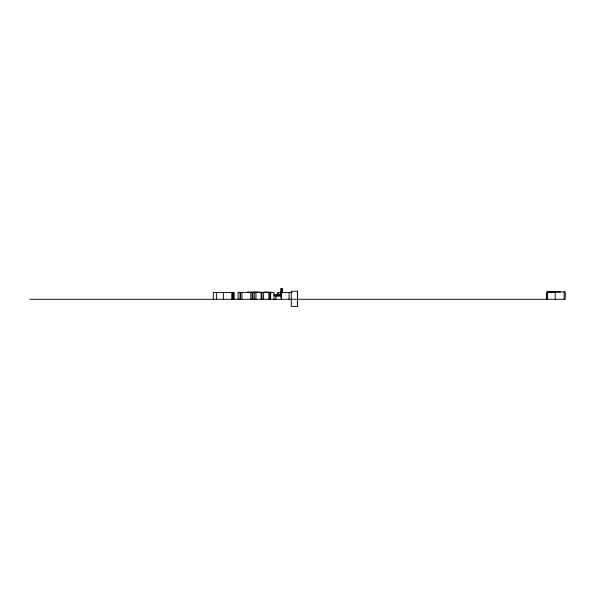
<?xml version="1.0" encoding="UTF-8"?>
<svg xmlns="http://www.w3.org/2000/svg" width="595" height="595" viewBox="0 0 595 595"><rect width="100%" height="100%" fill="white"/><g stroke="black" fill="none" stroke-linecap="round" stroke-linejoin="round"><path stroke-width="0.89" d="M547.132 291.937L565.25 291.877L565.25 299.285L29.75 299.285M560.564 291.974L546.902 291.974L546.902 299.285M247.327 292.13L258.334 292.13M263.771 292.19L271.29 292.19M253.537 292.294L261.384 292.294M292.182 292.532L277.724 292.517L277.724 295.053M274.02 294.451L281.078 294.451M273.722 295.812L281.517 295.812M564.12 291.877L564.12 299.285M555.239 299.285L555.239 292.338L547.519 292.338L547.519 299.285M547.363 291.937L547.363 299.285M547.177 291.877L547.132 299.285M297.433 291.23L297.433 306.395M289.081 292.532L289.081 299.285M282.558 292.814L282.551 288.605L280.684 288.605L280.691 296.184M281.628 288.605L281.628 296.184M281.428 295.812L281.428 299.285M281.137 292.532L281.137 299.285M279.144 294.451L279.144 296.065M278.445 294.451L278.445 296.065M278.252 292.517L278.252 295.053M277.776 294.451L277.776 296.065M276.675 294.451L276.675 296.065M276.474 294.451L276.474 296.065M275.894 295.812L275.894 299.285M274.005 299.285L274.005 292.361L238.104 292.353L238.104 299.285M270.703 292.353L270.703 299.285M269.862 292.353L269.862 299.285M268.858 292.353L268.858 299.285M263.607 292.353L263.607 299.285M261.986 292.353L261.986 299.285M261.108 292.353L261.108 299.285M255.991 292.353L255.991 299.285M254.63 292.353L254.63 299.285M252.979 292.353L252.979 299.285M252.154 292.353L252.154 299.285M250.8 292.353L250.8 299.285M241.92 292.353L241.92 299.285M240.484 292.353L240.484 299.285M240.03 292.353L240.03 299.285M233.895 299.285L233.895 292.45L213.352 292.45L213.352 299.285M233.79 292.45L233.79 299.285M232.541 292.45L232.541 299.285M231.797 292.45L231.797 299.285M223.356 292.45L223.356 299.285M216.401 292.45L216.401 299.285M297.5 291.23L291.319 291.23L291.319 306.395L297.5 306.395L297.5 291.23"/></g></svg>
